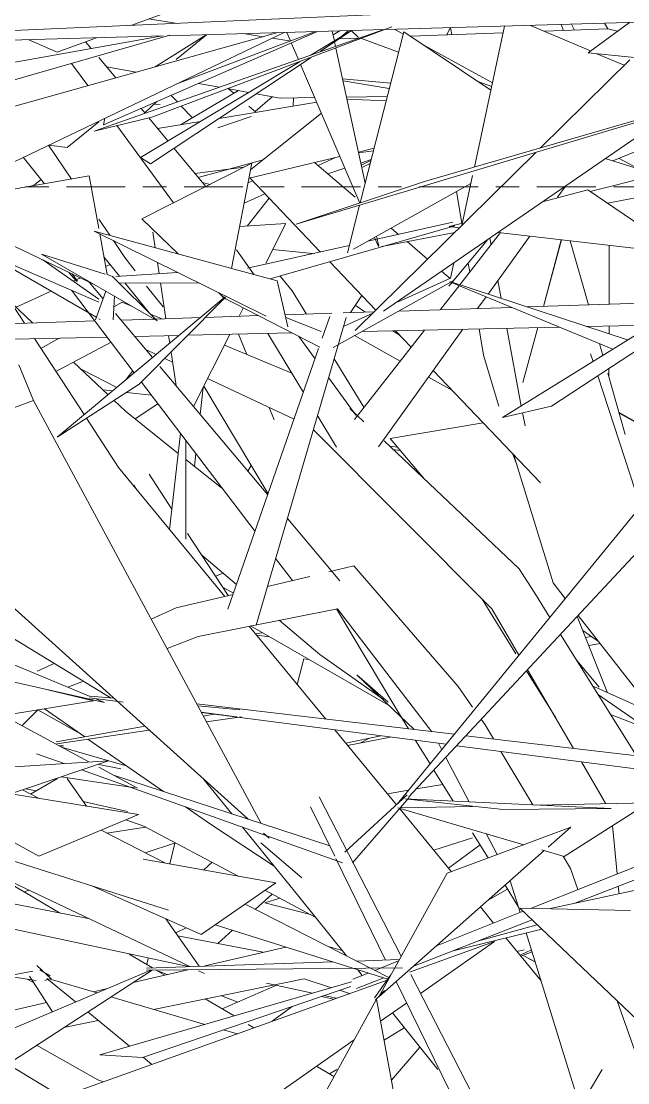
# Model space of a CAD drawing. Header units: millimetres. Extents: x 78096 to 288885, y -20632 to 149556.
# Drawn here: x 250213.8 to 250377.5, y 93008 to 93294.7 of the extents above; entities that cross this region are included whole.
import ezdxf

# ---------------------------------------------------------------- set-up
doc = ezdxf.new("R2010")
doc.units = ezdxf.units.MM
doc.linetypes.add('Centre', pattern=[31.75, 6.35, -4.7625, 15.875, -4.7625])
for name, color, linetype, lineweight in [('A-FLOR-LEVL', 51, 'Continuous', 9), ('G-IMPT', 8, 'Continuous', 9), ('L-PLNT', 71, 'Continuous', 9)]:
    doc.layers.add(name, color=color, linetype=linetype, lineweight=lineweight)

# ---------------------------------------------------------------- blocks, each defined once
blk = doc.blocks.new('ZZ-V - Tree Broadleaf 1 - 3dtree rotund SIMPLU-4826059-TOMH A-A')
at = {"layer": 'G-IMPT'}
for p, q in [((24703.14, 93300.43), (24485.13, 93290.87)), ((24703.5, 93294.98), (24615.54, 93292.46)), ((24670.34, 93286.18), (24681.52, 93294.35)), ((24460.29, 93256.38), (24586.63, 93291.63)), ((24488.22, 93271.03), (24557.47, 93290.99)), ((24496.66, 93247.8), (24588.28, 93291.71)), ((24615.24, 93292.45), (24537.02, 93265.04)), ((24539.51, 93266.72), (24597.28, 93291.94)), ((24552.62, 93268.84), (24617.4, 93293.16)), ((24553.44, 93282.37), (24567.29, 93291.08)), ((24588.14, 93291.68), (24556.71, 93290.78)), ((24559.12, 93284.41), (24567.34, 93291.08)), ((24559.33, 93277.83), (24596.73, 93291.92)), ((24615.41, 93292.46), (24588.22, 93291.68)), ((24595.3, 93285.47), (24606.43, 93292.17)), ((24597.99, 93286.57), (24606.43, 93292.17)), ((24460.57, 93273.82), (24554.91, 93290.72)), ((24555.62, 93290.74), (24485.97, 93288.75)), ((24746.05, 93286.22), (24591.54, 93239.87)), ((24626.19, 93251.43), (24746, 93286.23)), ((24670.34, 93286.18), (24706.72, 93282.53)), ((24549.56, 93257.93), (24592.62, 93283.85)), ((24552.23, 93256.22), (24595.56, 93284.96)), ((24552.62, 93268.84), (24537.02, 93265.04)), ((24539.85, 93268.5), (24539.51, 93266.72)), ((24529.72, 93260.57), (24538.26, 93267.5)), ((24524.78, 93261.28), (24529.72, 93260.57)), ((24549.56, 93257.93), (24552.23, 93256.22)), ((24626.19, 93251.43), (24591.54, 93239.87)), ((24647.24, 93187.67), (24723.19, 93234.83)), ((24660.47, 93190.73), (24726.55, 93234.34)), ((24660.47, 93190.73), (24647.24, 93187.67)), ((24681.81, 93054.61), (24651.89, 93055.2)), ((24651.89, 93055.2), (24740.53, 92970.71))]:
    blk.add_line(p, q, dxfattribs=at)
blk = doc.blocks.new('ZZ-V - Tree Broadleaf 2 - 3dtree rotund SIMPLU-4826084-TOMH A-A')
at = {"layer": 'G-IMPT'}
for p, q in [((24663.04, 93293.82), (24663.73, 93292.18)), ((24666.66, 93292.29), (24665.84, 93293.9)), ((24589.01, 93291.7), (24590, 93289.39)), ((24601.27, 93292.05), (24601.84, 93289.41)), ((24608.39, 93290.32), (24606.34, 93292.2)), ((24608.79, 93245.63), (24620.6, 93291.84)), ((24620.45, 93291.24), (24618.09, 93292.54)), ((24644.1, 93276.1), (24620.6, 93291.84)), ((24633.09, 93292.97), (24632.24, 93291.01)), ((24633.15, 93292.97), (24633.51, 93291.06)), ((24647.8, 93293.39), (24639.66, 93255.34)), ((24671.01, 93286.68), (24654.82, 93293.59)), ((24536.21, 93287.37), (24534.72, 93289.17)), ((24590.23, 93288.86), (24592.15, 93284.36)), ((24601.9, 93289.16), (24602.18, 93287.88)), ((24609.13, 93290.05), (24619.19, 93286.34)), ((24644.52, 93278.06), (24626.14, 93288.12)), ((24602.26, 93287.47), (24610.15, 93250.96)), ((24680.08, 93282.8), (24672.72, 93285.94)), ((24535.28, 93277.31), (24530.88, 93283.33)), ((24542.82, 93279.41), (24538.26, 93284.9)), ((24592.7, 93283.06), (24608.73, 93245.61)), ((24657.51, 93260.53), (24681.56, 93284.27)), ((24604.06, 93279.16), (24617.06, 93278.01)), ((24604.18, 93278.6), (24616.68, 93276.51)), ((24640.61, 93278.44), (24644.31, 93277.07)), ((24557.78, 93274.69), (24559.47, 93272.91)), ((24573.26, 93276.46), (24574.68, 93275.24)), ((24550.74, 93269.85), (24549.67, 93271.15)), ((24553.94, 93273.02), (24550.68, 93269.93)), ((24553.15, 93272.27), (24554.85, 93272.23)), ((24560.53, 93271.8), (24563.52, 93268.66)), ((24578.76, 93271.75), (24580.66, 93270.12)), ((24605.25, 93273.65), (24615.84, 93273.21)), ((24714.21, 93272.39), (24677.05, 93256.97)), ((24556.94, 93262.38), (24551.76, 93268.63)), ((24579.27, 93254.69), (24598.35, 93269.86)), ((24693.79, 93270.54), (24615.11, 93216.41)), ((24558.44, 93245.66), (24543.16, 93266.54)), ((24530.89, 93252.1), (24524.68, 93261.23)), ((24567.15, 93250.07), (24558.56, 93260.42)), ((24608.33, 93259.39), (24612.56, 93260.39)), ((24523.65, 93250.84), (24517.88, 93257.97)), ((24578.82, 93252.36), (24603.34, 93258.2)), ((24596.5, 93256.57), (24607.46, 93247.19)), ((24607.47, 93211.16), (24656.24, 93259.28)), ((24609.09, 93255.87), (24611.71, 93257.06)), ((24549.92, 93241.35), (24579.6, 93256.36)), ((24579.6, 93256.36), (24574.07, 93227.95)), ((24609.23, 93255.25), (24611.52, 93256.33)), ((24691.58, 93253.94), (24670.89, 93248.77)), ((24491.74, 93245.32), (24535.71, 93252.93)), ((24535.71, 93252.93), (24538.26, 93238.75)), ((24566.28, 93251.12), (24568.29, 93250.64)), ((24579.75, 93251.63), (24578.57, 93251.07)), ((24579.01, 93252.4), (24598.03, 93232.43)), ((24638.7, 93250.89), (24606.99, 93233.12)), ((24639.17, 93253.09), (24636.29, 93239.59)), ((24636.21, 93240.15), (24634.8, 93248.7)), ((24670.28, 93249.19), (24658.02, 93245.93)), ((24664.29, 93250.25), (24662.09, 93247.19)), ((24670.28, 93249.19), (24689.36, 93236.16)), ((24538.26, 93218.85), (24475.47, 93246.12)), ((24491.74, 93245.32), (24537.18, 93223.52)), ((24675.55, 93245.59), (24686.91, 93247.78)), ((24605.36, 93232.2), (24608.63, 93245)), ((24541.23, 93236.9), (24538.26, 93241.27)), ((24549.92, 93241.35), (24559.79, 93231.84)), ((24588.71, 93240.07), (24576.27, 93239.25)), ((24588.71, 93240.07), (24583.32, 93229.34)), ((24634.34, 93239.46), (24584.5, 93225.11)), ((24633.79, 93240.44), (24610.92, 93235.32)), ((24636.42, 93240.2), (24632.85, 93239.25)), ((24586.42, 93224.58), (24537.01, 93238.06)), ((24583.43, 93215.07), (24537.01, 93238.06)), ((24538.52, 93237.31), (24540.5, 93226.3)), ((24553.48, 93233.56), (24552.85, 93237.73)), ((24613.25, 93236.63), (24613.83, 93233.94)), ((24614.68, 93233.89), (24634.34, 93237.67)), ((24617.21, 93238.84), (24619.17, 93237.16)), ((24635.61, 93238.93), (24632.85, 93239.25)), ((24646.69, 93237.62), (24635.68, 93223.53)), ((24654.57, 93236.7), (24643.32, 93221.02)), ((24695.63, 93231.87), (24646.05, 93237.7)), ((24545.32, 93230.91), (24542.2, 93235.49)), ((24605.87, 93234.19), (24578.36, 93228.03)), ((24612.7, 93236.32), (24613.73, 93233.92)), ((24621.47, 93235.2), (24627.02, 93230.45)), ((24643.29, 93235.8), (24632.76, 93223.13)), ((24643.8, 93236.15), (24644.14, 93234.35)), ((24663.08, 93235.7), (24658.25, 93217.7)), ((24663.15, 93235.69), (24658.3, 93217.7)), ((24665.5, 93235.41), (24670.42, 93218.1)), ((24675.99, 93234.18), (24675.98, 93218.28)), ((24509.69, 93230.93), (24537.7, 93214.7)), ((24554.01, 93213.82), (24522.83, 93231.8)), ((24540.01, 93226.44), (24522.83, 93231.8)), ((24543.85, 93225.86), (24539.65, 93231.06)), ((24548.04, 93227.32), (24545.32, 93230.91)), ((24575.39, 93232.95), (24580.22, 93226.27)), ((24595.99, 93231.97), (24585.18, 93233.04)), ((24523.19, 93230.24), (24538.26, 93219.61)), ((24554.55, 93226.54), (24554.08, 93229.6)), ((24600.6, 93229.74), (24613.05, 93216.67)), ((24634.13, 93229.5), (24633.23, 93225.32)), ((24638.38, 93226.98), (24637.98, 93229.41)), ((24530.19, 93226.87), (24532.38, 93224.41)), ((24531.05, 93226.46), (24532.49, 93224.51)), ((24541.71, 93225.91), (24540.5, 93226.29)), ((24554.01, 93213.82), (24541.88, 93225.85)), ((24542.85, 93225.79), (24559.53, 93226.85)), ((24590.5, 93221.9), (24587.2, 93225.88)), ((24633.19, 93225.32), (24619.08, 93218.95)), ((24630.8, 93227.21), (24633.09, 93225.26)), ((24535.7, 93224.23), (24539.46, 93219.75)), ((24543.67, 93224.09), (24565.37, 93224.01)), ((24551.86, 93215.96), (24545.29, 93224.08)), ((24551.16, 93223.21), (24555.68, 93217.61)), ((24556.4, 93214.38), (24554.93, 93224.05)), ((24586.42, 93224.58), (24589.28, 93212.18)), ((24633.76, 93224.49), (24601.56, 93206.63)), ((24635.49, 93223.28), (24630.42, 93216.8)), ((24632.97, 93224.32), (24677, 93206.15)), ((24681.01, 93208.63), (24633.27, 93224.32)), ((24645.95, 93224.68), (24646.85, 93219.86)), ((24518.24, 93213.14), (24513.63, 93220.23)), ((24527.04, 93182.41), (24572.39, 93220.27)), ((24530.9, 93222.05), (24547.84, 93199.77)), ((24540.2, 93221.78), (24537.39, 93214.04)), ((24542.52, 93220.44), (24542.12, 93214.09)), ((24549.19, 93196.66), (24572.45, 93220.24)), ((24570.6, 93221.43), (24572.45, 93219.65)), ((24571.44, 93220.27), (24597.92, 93206.7)), ((24594.37, 93215.62), (24590.5, 93221.9)), ((24609.22, 93220.69), (24606.19, 93216.01)), ((24642.78, 93220.27), (24640.52, 93217.12)), ((24520.42, 93213.21), (24514.58, 93218.77)), ((24544.56, 93218.82), (24542.34, 93217.55)), ((24547.4, 93217.63), (24544.56, 93218.82)), ((24577.2, 93217.18), (24576.12, 93215.03)), ((24538.26, 93214.38), (24538.68, 93214.14)), ((24542.8, 93215.76), (24552.77, 93203.89)), ((24555.25, 93214.35), (24552.2, 93215.62)), ((24588.71, 93214.67), (24598.28, 93210.96)), ((24600.61, 93214.98), (24598.57, 93209.13)), ((24605.06, 93214.73), (24603.27, 93208.62)), ((24612.24, 93215.86), (24604.35, 93212.3)), ((24626.14, 93211.31), (24607.25, 93187.14)), ((24636.52, 93211.54), (24613.76, 93179.81)), ((24618.32, 93211.14), (24622.54, 93206.71)), ((24642.08, 93204.49), (24640.9, 93211.64)), ((24648.36, 93211.81), (24652.29, 93190.8)), ((24656.75, 93211.99), (24652.75, 93197.18)), ((24656.72, 93211.99), (24652.75, 93197.18)), ((24675.98, 93212.42), (24675.98, 93210.29)), ((24534.3, 93188.47), (24520.94, 93208.99)), ((24527.55, 93209.13), (24522.66, 93206.35)), ((24541.58, 93208), (24526.69, 93200.16)), ((24557.4, 93207.76), (24557.09, 93209.79)), ((24573.66, 93210.15), (24563.86, 93190.66)), ((24575.96, 93210.2), (24578.26, 93204.71)), ((24603.23, 93208.5), (24580.72, 93131.59)), ((24583.89, 93210.38), (24593.49, 93194.48)), ((24592.26, 93209.6), (24596.63, 93203.54)), ((24553.77, 93204.73), (24550.95, 93206.05)), ((24559.15, 93196.28), (24557.77, 93205.35)), ((24590.37, 93199.64), (24572.2, 93207.25)), ((24597.59, 93206.31), (24573.13, 93135.9)), ((24671.67, 93202.84), (24671, 93204.9)), ((24673.39, 93207.64), (24674.29, 93204.47)), ((24540.75, 93193.85), (24531.48, 93202.68)), ((24558.18, 93202.66), (24556.08, 93203.64)), ((24609.84, 93190.47), (24601.79, 93203.56)), ((24646.28, 93190.75), (24642.08, 93204.49)), ((24554.77, 93201.49), (24583.87, 93166.8)), ((24628.54, 93200.42), (24657.49, 93170.03)), ((24675.65, 93199.7), (24680.37, 93183.11)), ((24675.97, 93200.96), (24675.97, 93198.56)), ((24527.04, 93182.41), (24549.19, 93196.66)), ((24549.77, 93197.24), (24580.44, 93156.93)), ((24590.97, 93187.25), (24567.65, 93198.2)), ((24600.3, 93198.47), (24607.63, 93188.32)), ((24684.45, 93163.67), (24672.94, 93198.95)), ((24566.43, 93195.78), (24565.63, 93188.55)), ((24583.96, 93167.08), (24566.64, 93196.19)), ((24520.62, 93192.32), (24472.75, 93174.66)), ((24520.62, 93192.32), (24582.12, 93078.05)), ((24545.44, 93189.39), (24542.4, 93192.29)), ((24559.69, 93178.01), (24545.44, 93189.39)), ((24584.23, 93190.42), (24585.61, 93187.1)), ((24597.36, 93188.05), (24602.42, 93179.67)), ((24609.76, 93186.57), (24606.03, 93190.1)), ((24652.65, 93188.92), (24653.31, 93185.41)), ((24543.6, 93174.16), (24534.93, 93187.49)), ((24616.95, 93181.99), (24642.05, 93186.24)), ((24560.3, 93183.39), (24557.34, 93157.49)), ((24644.37, 93136.01), (24596.18, 93184.4)), ((24616.95, 93181.99), (24626.14, 93171.05)), ((24561.74, 93181.5), (24561.76, 93154.87)), ((24651.72, 93146.82), (24615.25, 93181.37)), ((24571.38, 93168.68), (24561.75, 93176.37)), ((24564.44, 93177.95), (24564.06, 93174.52)), ((24651.09, 93175), (24649.9, 93177.99)), ((24660.86, 93143.02), (24650.3, 93177.57)), ((24472.75, 93174.66), (24578.57, 93079.21)), ((24572.27, 93139.37), (24543.6, 93174.16)), ((24579.42, 93174.71), (24578.47, 93173.24)), ((24706.59, 93176.06), (24621.96, 93085.24)), ((24551.83, 93172.37), (24557.97, 93162.95)), ((24547.69, 93169.47), (24548.16, 93168.68)), ((24688.29, 93168.37), (24618.79, 93083.28)), ((24589.17, 93160.47), (24603.3, 93143.63)), ((24562.25, 93156.38), (24573.2, 93139.59)), ((24575.47, 93142.62), (24566.08, 93150.51)), ((24586, 93149.62), (24590.52, 93143.68)), ((24607.11, 93147.61), (24600.36, 93146.01)), ((24635.25, 93115.08), (24607.11, 93147.61)), ((24571.84, 93145.67), (24569.77, 93144.85)), ((24595.23, 93144.8), (24583.79, 93142.09)), ((24651.72, 93146.82), (24656.36, 93139.5)), ((24664.14, 93138.8), (24660.86, 93143.02)), ((24574.52, 93139.9), (24559.18, 93136.27)), ((24571.79, 93141.75), (24574.64, 93140.22)), ((24659.99, 93133.72), (24656.36, 93139.5)), ((24559.18, 93136.27), (24552.43, 93133.21)), ((24650.8, 93123.89), (24641.7, 93138.68)), ((24602.73, 93136.04), (24565.06, 93128.56)), ((24618.41, 93109.19), (24602.46, 93135.99)), ((24628.17, 93102.86), (24602.73, 93136.04)), ((24651.67, 93123.53), (24644.37, 93136.01)), ((24675.6, 93113.36), (24667.39, 93133.99)), ((24693.75, 93100.74), (24667.66, 93134.27)), ((24599.55, 93106.26), (24578.89, 93131.33)), ((24579.21, 93131.4), (24616.47, 93110.02)), ((24597.94, 93123.73), (24586.97, 93132.95)), ((24565.06, 93128.56), (24556.69, 93125.3)), ((24683.4, 93096.31), (24662.86, 93129.13)), ((24668.92, 93130.15), (24673.13, 93127.24)), ((24482.92, 93123.14), (24535.59, 93094.68)), ((24593.58, 93122.49), (24591.85, 93115.61)), ((24593.58, 93122.49), (24594.98, 93122.34)), ((24615.08, 93111.58), (24597.94, 93123.73)), ((24667.27, 93122.08), (24673.3, 93114.91)), ((24526.24, 93121.3), (24521.67, 93119.22)), ((24661.59, 93106.58), (24653.68, 93119.27)), ((24666.42, 93098.32), (24653.98, 93119.59)), ((24534.11, 93116.5), (24529.89, 93114.85)), ((24616.39, 93110.84), (24607.87, 93118.18)), ((24623.41, 93103.43), (24607.87, 93118.18)), ((24635.25, 93115.08), (24639.17, 93109.5)), ((24671.85, 93115.03), (24688.33, 93107.7)), ((24673.1, 93112.77), (24686.54, 93103.55)), ((24521.8, 93108.73), (24517.5, 93104.46)), ((24521.82, 93108.73), (24532.56, 93102.77)), ((24534.47, 93101.45), (24523.57, 93109.02)), ((24621.85, 93103.61), (24618.41, 93109.19)), ((24641.5, 93106.2), (24642.57, 93104.68)), ((24644.82, 93100.89), (24642.57, 93104.68)), ((24618.62, 93083.12), (24601.96, 93103.34)), ((24604.92, 93099.75), (24614.38, 93101.73)), ((24555.76, 93086.67), (24535.33, 93100.85)), ((24627.68, 93094.17), (24623.76, 93100.51)), ((24630.82, 93098), (24629.91, 93099.72)), ((24521.47, 93096.91), (24528.94, 93094.24)), ((24545.65, 93093.64), (24528.17, 93098.69)), ((24655.39, 93083.09), (24646.82, 93097.52)), ((24540.85, 93095.03), (24494.32, 93091.97)), ((24511.82, 93085.14), (24540.85, 93095.03)), ((24538.26, 93093.98), (24544.2, 93092.82)), ((24538.26, 93093.24), (24548.73, 93087.58)), ((24638.27, 93083.9), (24631.92, 93095.92)), ((24675.15, 93083.41), (24668.54, 93094.71)), ((24528.08, 93090.68), (24547.97, 93087.7)), ((24533.64, 93092.57), (24604.07, 93067.45)), ((24542.19, 93091.11), (24600.58, 93072.01)), ((24633.89, 93084.11), (24628.72, 93092.49)), ((24518.64, 93087.46), (24521.34, 93086.86)), ((24574.19, 93080.64), (24566.63, 93089.98)), ((24548.99, 93080.46), (24514.64, 93086.1)), ((24597.77, 93085.29), (24619.91, 93042.27)), ((24621.54, 93085.8), (24604.68, 93070.32)), ((24622.06, 93085.11), (24606.77, 93067.48)), ((24620.85, 93084.73), (24647.42, 93081.88)), ((24676.57, 93082.07), (24620.86, 93084.74)), ((24534.05, 93084.02), (24546.04, 93081.34)), ((24568.43, 93077.87), (24561.66, 93082.58)), ((24595.43, 93082.52), (24601.94, 93069.23)), ((24653.02, 93072.34), (24618.97, 93082.29)), ((24633.46, 93065.05), (24619.61, 93081.92)), ((24639.17, 93082.69), (24619.62, 93082.3)), ((24676.57, 93082.07), (24647.42, 93081.88)), ((24686.63, 93083.64), (24656.43, 93083.04)), ((24663.89, 93069.16), (24686.63, 93083.64)), ((24522.06, 93069.22), (24500.45, 93081.18)), ((24522.06, 93069.22), (24548.99, 93080.46)), ((24550.41, 93077.38), (24545.55, 93079.02)), ((24575.89, 93063.85), (24550.41, 93077.38)), ((24585.62, 93066.53), (24568.43, 93077.87)), ((24592.26, 93058.33), (24577.08, 93077.08)), ((24678.18, 93064.47), (24676.96, 93077.48)), ((24582.75, 93075.44), (24584.25, 93074.08)), ((24628.67, 93070.88), (24639.17, 93074.17)), ((24643.38, 93068.75), (24639.17, 93075.55)), ((24645.81, 93069.65), (24642.82, 93075.32)), ((24557.48, 93067.14), (24558.77, 93072.74)), ((24593.06, 93063.38), (24581.96, 93072.87)), ((24641.21, 93072.26), (24632.66, 93066.03)), ((24663.89, 93069.16), (24657.84, 93070.93)), ((24586.02, 93062.05), (24550.2, 93068.44)), ((24602.25, 93068.59), (24615.66, 93041.18)), ((24665.6, 93065.89), (24663.61, 93069.24)), ((24667.58, 93060.25), (24665.6, 93065.89)), ((24565.91, 93048.06), (24586.02, 93062.05)), ((24651.96, 93054.03), (24649.31, 93062.61)), ((24495.88, 93060.11), (24535.4, 93052.45)), ((24565.91, 93048.06), (24536.37, 93061.22)), ((24585.08, 93058.98), (24580.57, 93054.89)), ((24596.7, 93052.81), (24583.11, 93060.02)), ((24648.59, 93060.31), (24643.21, 93057.23)), ((24651.45, 93055.67), (24647.92, 93061.39)), ((24678.68, 93059.11), (24678.49, 93061.14)), ((24583.12, 93056.64), (24587.12, 93057.89)), ((24583.12, 93056.64), (24595.43, 93053.48)), ((24605.14, 93042.31), (24592.26, 93058.33)), ((24644.84, 93051.19), (24641.28, 93055.53)), ((24502.42, 93052.24), (24562.47, 93039.41)), ((24561.83, 93049.88), (24559.05, 93048.51)), ((24559.57, 93047.77), (24582.66, 93043.3)), ((24574.34, 93049.24), (24570.4, 93045.67)), ((24666.86, 93005.76), (24653.66, 93048.52)), ((24588.72, 93044.7), (24566.92, 93039.64)), ((24603.96, 93043.78), (24600.17, 93044.85)), ((24657.65, 93035.58), (24648.14, 93047.17)), ((24551.21, 93040.02), (24551.61, 93041.73)), ((24521.57, 93039.69), (24525.41, 93036.09)), ((24515.43, 93036.58), (24521.38, 93035.65)), ((24515.68, 93037.26), (24520.5, 93038.16)), ((24520.65, 93035.13), (24518.92, 93036.03)), ((24519.56, 93036.81), (24525.78, 93027.23)), ((24522.38, 93038.51), (24525.12, 93036.97)), ((24525.45, 93036.27), (24523.66, 93035.65)), ((24524.23, 93036.17), (24531.96, 93029.86)), ((24537.83, 93032.35), (24525.17, 93036.06)), ((24562.34, 93038.58), (24547.5, 93035.13)), ((24593.68, 93036.09), (24553.07, 93027.87)), ((24556.68, 93037.26), (24554.35, 93038.17)), ((24601.09, 93033.72), (24593.68, 93036.09)), ((24609.36, 93037.06), (24608.14, 93038.58)), ((24622.47, 93037.29), (24664.94, 92954.76)), ((24540.63, 93033.53), (24536.81, 93032.65)), ((24583.51, 93034.91), (24595.99, 93032.24)), ((24605.96, 93032.16), (24603.24, 93033.03)), ((24618.49, 93035.41), (24658.67, 92953.3)), ((24566.91, 93023.81), (24541.55, 93031.25)), ((24575.78, 93029.85), (24571.35, 93031.57)), ((24598.38, 93031.37), (24601.61, 93030.6)), ((24599.02, 93031.59), (24602.38, 93030.87)), ((24686.05, 93007.75), (24678.17, 93030.15)), ((24524.16, 93029.71), (24514.5, 93027.47)), ((24535.27, 93027.16), (24546.59, 93017.92)), ((24538.11, 93024.84), (24528.84, 93022.97)), ((24629.78, 93011.66), (24617.53, 93026.89)), ((24575.59, 93021.26), (24571.92, 93022.34)), ((24615.28, 93019.54), (24620.73, 93022.91)), ((24538.01, 93008.88), (24521.46, 93018.16)), ((24624.93, 93017.69), (24617.26, 93008.77)), ((24550.25, 93014.94), (24552.61, 93013.01)), ((24600.53, 93010.43), (24602.52, 93011.66)), ((24674.17, 93011.66), (24670.06, 93004.8)), ((24539.51, 93008.31), (24538.01, 93008.88))]:
    blk.add_line(p, q, dxfattribs=at)
blk = doc.blocks.new('ZZ-V - Tree Broadleaf 2 - 3dtree rotund SIMPLU-4826109-TOMH A-A')
at = {"layer": 'G-IMPT'}
for p, q in [((24546.94, 93293.58), (24564.86, 93300.05)), ((24559.41, 93294.13), (24551.75, 93295.32)), ((24675.67, 93292.64), (24674.74, 93294.16)), ((24582.64, 93290.52), (24577.22, 93291.36)), ((24603.31, 93292.11), (24601.49, 93291.04)), ((24605.64, 93292.18), (24603.81, 93290.59)), ((24647.41, 93291.57), (24622.38, 93290.64)), ((24675.67, 93292.63), (24658.56, 93291.99)), ((24678.29, 93291.99), (24675.67, 93292.64)), ((24526.99, 93286.37), (24519.35, 93289.7)), ((24526.99, 93286.37), (24537.66, 93290.23)), ((24589.69, 93289.43), (24585.03, 93290.15)), ((24608.61, 93290.13), (24603.05, 93289.93)), ((24548.35, 93280.95), (24540.34, 93282.4)), ((24570.84, 93276.89), (24565.17, 93277.92)), ((24575.93, 93275.97), (24560.29, 93266.75)), ((24578.7, 93275.48), (24573.03, 93276.5)), ((24585.07, 93274.33), (24580.44, 93270.31)), ((24587.25, 93273.93), (24580.71, 93275.11)), ((24596.55, 93274.07), (24587.25, 93273.93)), ((24590.79, 93273.99), (24590.71, 93271.78)), ((24616.13, 93274.36), (24605.13, 93274.2)), ((24597.08, 93272.84), (24570.71, 93268.48)), ((24570.43, 93265.88), (24579.38, 93269)), ((24565.7, 93267.65), (24554.15, 93265.74)), ((24612.39, 93259.71), (24608.37, 93259.2)), ((24565.1, 93252.54), (24582.59, 93257.32)), ((24597.43, 93255.77), (24602.12, 93257.91)), ((24608.98, 93256.41), (24611.78, 93257.33)), ((24688.98, 93253.29), (24674.98, 93257.61)), ((24678.74, 93257.67), (24683.97, 93254.83)), ((24577.47, 93255.29), (24564.21, 93253.61)), ((24600.1, 93253.49), (24604.71, 93255)), ((24522.7, 93252.01), (24520.51, 93250.3)), ((24577.5, 93245.56), (24583.1, 93248.11)), ((24584.23, 93246.92), (24578.29, 93239.39)), ((24540.11, 93228.49), (24541.29, 93229.03)), ((24531.34, 93224.49), (24533.3, 93225.38)), ((24515.95, 93217.47), (24525.45, 93221.8)), ((24610.11, 93216.24), (24607.49, 93218.02)), ((24619.22, 93216.43), (24649.68, 93217.42)), ((24653.84, 93217.56), (24697.68, 93218.99)), ((24454.93, 93211.07), (24537.2, 93213.76)), ((24544.29, 93213.99), (24553.22, 93214.28)), ((24553.54, 93214.29), (24565.7, 93214.69)), ((24567.02, 93214.73), (24581.34, 93215.2)), ((24588.53, 93215.43), (24601.16, 93215.84)), ((24604.2, 93215.94), (24612.6, 93216.21)), ((24609.33, 93210.94), (24662.53, 93212.12)), ((24619.6, 93209.8), (24617.64, 93211.13)), ((24669.9, 93212.28), (24687.51, 93212.67)), ((24484.88, 93208.19), (24540.5, 93209.42)), ((24547.99, 93209.59), (24559.91, 93209.85)), ((24562.26, 93209.9), (24590.45, 93210.53)), ((24607.28, 93209.81), (24619.57, 93202.92)), ((24516.66, 93201.95), (24520.66, 93192.32)), ((24533.54, 93200.72), (24543.09, 93195.81)), ((24547.44, 93200.3), (24545.43, 93197.76)), ((24627.25, 93198.62), (24633.69, 93195.01)), ((24541.96, 93194.87), (24539.4, 93195.14)), ((24552.41, 93193.77), (24545.79, 93194.47)), ((24554.19, 93191.43), (24548.05, 93187.31)), ((24678.69, 93189.02), (24703.83, 93174.9)), ((24678.74, 93188.83), (24703.81, 93174.89)), ((24618.85, 93179.73), (24616.73, 93179.96)), ((24617.73, 93179.02), (24619.64, 93178.79)), ((24456.27, 93163.96), (24541.58, 93111.95)), ((24535.96, 93112.33), (24450.17, 93148.05)), ((24580.57, 93129.3), (24582.39, 93129.57)), ((24580.88, 93128.92), (24584.34, 93128.45)), ((24669.65, 93128.31), (24671.17, 93128.59)), ((24467.95, 93126.98), (24539.78, 93110.74)), ((24670.52, 93126.12), (24673.58, 93126.66)), ((24536.81, 93111.2), (24524.52, 93114.19)), ((24512.44, 93107.19), (24536.81, 93111.2)), ((24535.79, 93111.99), (24544.85, 93110.83)), ((24536.02, 93112.45), (24542.35, 93111.88)), ((24539.78, 93110.74), (24537, 93111.89)), ((24564.71, 93110.4), (24634.2, 93102.15)), ((24565.01, 93109.83), (24576.36, 93108.8)), ((24565.93, 93108.12), (24575.39, 93106.91)), ((24565.99, 93108.01), (24632, 93099.45)), ((24566.49, 93107.09), (24569.29, 93107.58)), ((24714.54, 93092.61), (24676.38, 93107.52)), ((24567.33, 93105.52), (24576.79, 93106.91)), ((24526.76, 93100.1), (24550.74, 93104.31)), ((24526.91, 93099.62), (24551.89, 93103.27)), ((24637.37, 93101.77), (24735.1, 93090.17)), ((24528.76, 93099.07), (24527.52, 93099.04)), ((24616.97, 93101.39), (24605.43, 93099.12)), ((24608.92, 93099.81), (24611.29, 93101.08)), ((24634.86, 93099.07), (24735.78, 93085.98)), ((24519.85, 93086), (24527.1, 93090.17)), ((24534.93, 93082.77), (24529.71, 93090.17)), ((24631.15, 93088.55), (24623.96, 93087.38)), ((24735.87, 93087.45), (24654.76, 93055.14)), ((24517.65, 93087.12), (24522.02, 93084.89)), ((24621.86, 93087.04), (24616.16, 93086.11)), ((24735.63, 93083.51), (24666.74, 93056.54)), ((24538.89, 93076.24), (24556.24, 93067.36)), ((24540.42, 93075.46), (24550.91, 93077.11)), ((24665.65, 93077.04), (24632.29, 93064.61)), ((24665.65, 93077.04), (24659.54, 93071.64)), ((24494.97, 93071.67), (24562.83, 93039.42)), ((24503.55, 93071.58), (24557.12, 93054.68)), ((24559, 93072.82), (24550.77, 93070.16)), ((24658.5, 93070.73), (24613.84, 93031.3)), ((24659.77, 93055.04), (24734.88, 93071.22)), ((24566.62, 93065.51), (24568.84, 93067.6)), ((24527.69, 93053.95), (24509.09, 93064.96)), ((24613.84, 93031.3), (24632.29, 93064.61)), ((24519.45, 93060.04), (24518.13, 93059.61)), ((24577.79, 93056.32), (24616.57, 93036.46)), ((24652.78, 93054.35), (24629.4, 93045.04)), ((24565.39, 93039.5), (24556.37, 93052.31)), ((24569.71, 93050.7), (24616.25, 93036.02)), ((24655.21, 93052.03), (24623.06, 93039.44)), ((24640.47, 93046.26), (24656.58, 93050.73)), ((24633.93, 93043.7), (24657.83, 93049.54)), ((24622.13, 93037.96), (24645.09, 93046.2)), ((24625.09, 93032.19), (24645.09, 93046.2)), ((24552.8, 93039.08), (24546.48, 93042.82)), ((24653.07, 93043.94), (24651.12, 93043.54)), ((24655.06, 93043.97), (24652, 93042.47)), ((24655.23, 93043.44), (24652.16, 93042.27)), ((24656.08, 93040.69), (24653.02, 93042.33)), ((24656.1, 93040.63), (24653.83, 93041.86)), ((24551.12, 93039.03), (24601.39, 93040.71)), ((24551.17, 93038.48), (24620.28, 93039.09)), ((24607.85, 93040.92), (24619.38, 93041.31)), ((24619.19, 93040.98), (24612.75, 93038.41)), ((24461.95, 92979.38), (24552.66, 93038.49)), ((24552.3, 93038.49), (24466.1, 93001.9)), ((24529.42, 93004.69), (24616.09, 93035.8)), ((24556.1, 93037.13), (24553.79, 93038.5)), ((24565.2, 93038.29), (24566.77, 93037.55)), ((24610.95, 93037.69), (24606.86, 93036.06)), ((24615.18, 93036.36), (24607.84, 93033.48)), ((24612.64, 93031.01), (24617.11, 93037.21)), ((24538.55, 93015.59), (24606.44, 93035.27)), ((24606.32, 93034.08), (24550.02, 93014.86)), ((24571.54, 93027.99), (24586.07, 93034.36)), ((24612.97, 93030.48), (24615.42, 93032.99)), ((24574.76, 93026.09), (24566.98, 93030.69)), ((24582.42, 92974.69), (24613.25, 93030.61)), ((24620.88, 92989), (24613.25, 93030.61)), ((24585.08, 93024.67), (24590.45, 93028.66)), ((24614.34, 93024.66), (24621.35, 93029.57)), ((24580.12, 93022.89), (24578.59, 93023.82)), ((24560.6, 92987), (24607.21, 93019.66)), ((24552.65, 92989.5), (24513.69, 93013.1)), ((24538.55, 93015.59), (24550.02, 93014.86)), ((24601.72, 93009.7), (24597.06, 93012.55))]:
    blk.add_line(p, q, dxfattribs=at)

msp = doc.modelspace()

# ---------------------------------------------------------------- linework, layer by layer
at = {"layer": 'A-FLOR-LEVL', "linetype": 'Centre'}
msp.add_line((192334.611, 93250), (278486.268, 93250), dxfattribs=at)

# ---------------------------------------------------------------- block references
at = {"layer": 'L-PLNT'}
for name in ['ZZ-V - Tree Broadleaf 1 - 3dtree rotund SIMPLU-4826059-TOMH A-A', 'ZZ-V - Tree Broadleaf 2 - 3dtree rotund SIMPLU-4826109-TOMH A-A', 'ZZ-V - Tree Broadleaf 2 - 3dtree rotund SIMPLU-4826084-TOMH A-A']:
    msp.add_blockref(name, (225696.455, 0), dxfattribs=at)

doc.saveas('drawing.dxf')
